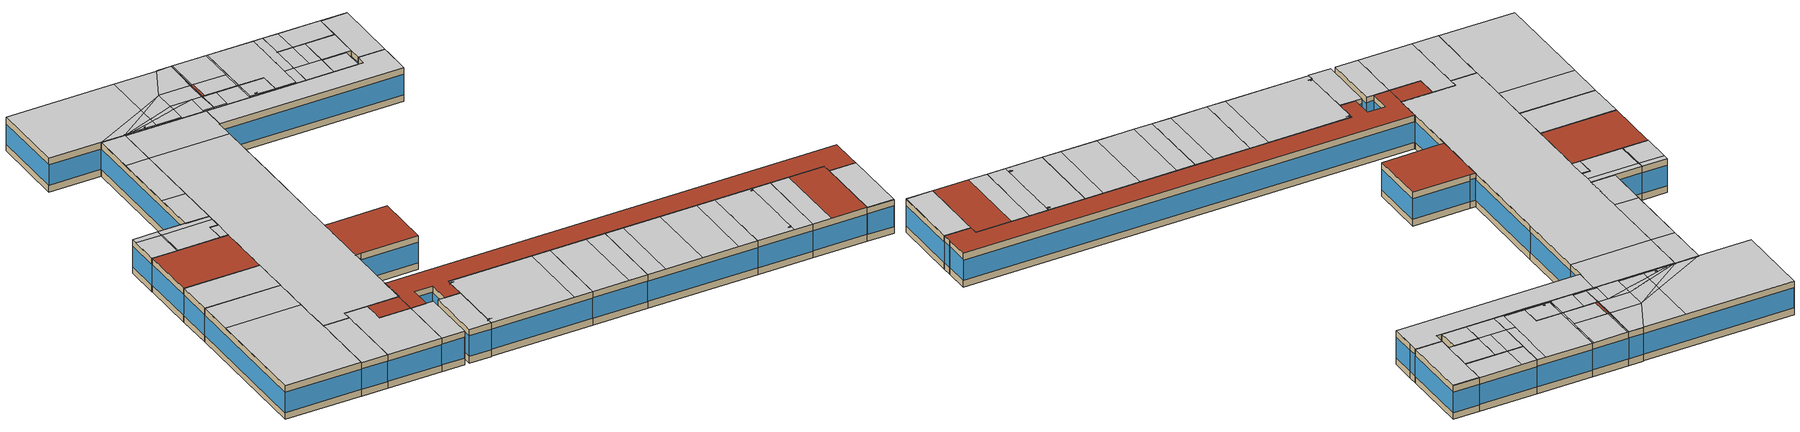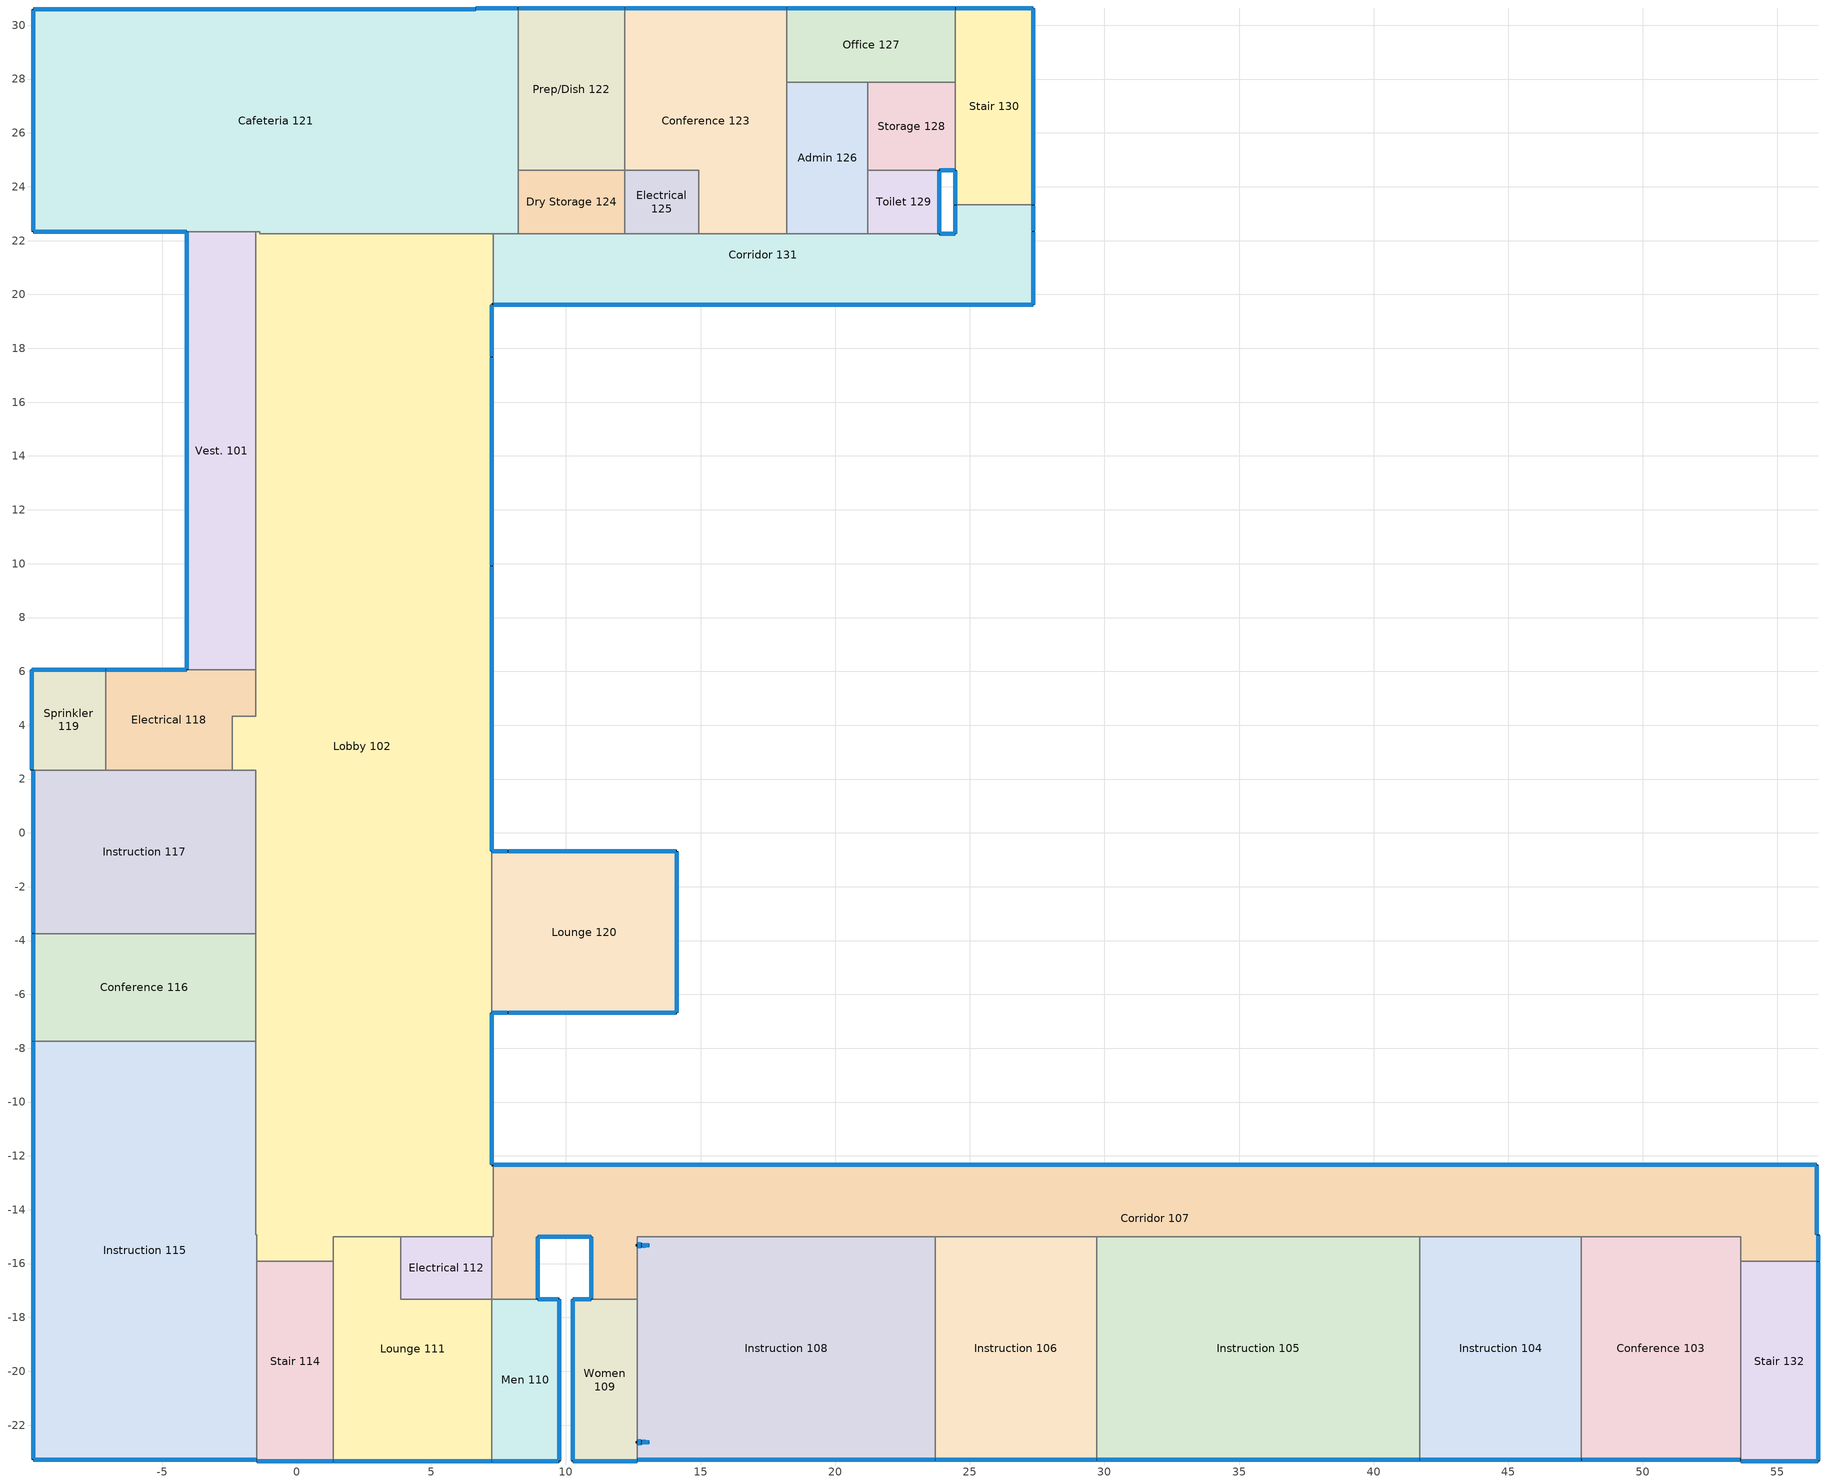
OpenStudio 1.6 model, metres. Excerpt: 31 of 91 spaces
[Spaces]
Vest. 101
 floor ground: -4.09,22.33 -1.52,22.33 -1.52,6.07 -4.09,6.07 z0
 wall outside: -4.09,22.33 -4.09,6.07 z0:3.8
 wall to Cafeteria 121: -1.52,22.33 -4.09,22.33 z0:3.8
 wall to Lobby 102: -1.52,6.07 -1.52,22.33 z0:3.8
 wall to Electrical 118: -4.09,6.07 -1.52,6.07 z0:3.8
 window: -4.09,22.31 -4.09,6.09 z0.76:3.05
 ceiling to Instruction 221: -1.52,6.07 -1.52,10.63 -4.09,10.63 -4.09,6.07 z3.8
 ceiling to Lounge 223: -1.52,17.67 -1.52,22.33 -4.09,22.33 -4.09,17.67 z3.8
 ceiling to Computer Lab 222: -1.52,10.63 -1.52,17.67 -4.09,17.67 -4.09,10.63 z3.8
Lobby 102
 floor ground: 7.29,-15 3.85,-15 1.35,-15 1.35,-15.92 -1.49,-15.92 -1.49,-14.93 -1.52,-14.93 -1.52,-7.74 -1.52,-3.74 -1.52,2.33 -2.4,2.33 -2.4,4.33 -1.52,4.33 -1.52,6.07 -1.52,22.33 -1.38,22.33 -1.38,22.26 7.29,22.26 7.29,19.62 7.24,19.62 7.24,17.67 7.24,9.91 7.24,-0.69 7.24,-6.68 7.24,-12.34 7.29,-12.34 z0
 wall outside: 7.24,-0.69 7.24,9.91 7.24,17.67 7.24,19.62 7.29,19.62 / 7.29,-12.34 7.24,-12.34 7.24,-6.68 z0:3.8
 wall to Electrical 112: 3.85,-15 7.16,-15 7.24,-15 z0:3.8
 wall to Lounge 111: 1.35,-15.92 1.35,-15 3.85,-15 z0:3.8
 wall to Stair 114: -1.49,-15.92 1.35,-15.92 z0:3.8
 wall to Instruction 115: -1.52,-7.74 -1.52,-14.93 -1.49,-14.93 -1.49,-15.92 z0:3.8
 wall to Conference 116: -1.52,-3.74 -1.52,-7.74 z0:3.8
 wall to Instruction 117: -2.4,2.33 -1.52,2.33 -1.52,-3.74 z0:3.8
 wall to Electrical 118: -1.52,6.07 -1.52,4.33 -2.4,4.33 -2.4,2.33 z0:3.8
 wall to Cafeteria 121: 7.29,22.26 -1.38,22.26 -1.38,22.33 -1.52,22.33 z0:3.8
 wall to Corridor 131: 7.29,19.62 7.29,22.26 z0:3.8
 wall to Lounge 120: 7.24,-6.68 7.24,-0.69 z0:3.8
 wall to Corridor 107: 7.24,-15 7.29,-15 7.29,-14.85 7.29,-12.34 z0:3.8
 window: 7.24,17.7 7.24,19.59 z0.76:3.1; 7.24,-12.31 7.24,-6.71 / 7.24,9.94 7.24,17.65 z0.76:3.06; 7.24,-0.66 7.24,9.89 z0.76:3.05
 ceiling to Corridor 234: 7.24,17.67 7.24,19.62 7.29,19.62 7.29,22.26 -1.38,22.26 -1.38,22.33 -1.52,22.33 -1.52,17.67 z3.8
 ceiling to Corridor 235: 7.29,-15 7.29,-12.34 7.24,-12.34 7.24,-15 z3.8
 ceiling to Lobby 216: 1.35,-15.92 1.35,-15 7.24,-15 7.24,17.67 -1.52,17.67 -1.52,-14.93 -1.49,-14.93 -1.49,-15.92 z3.8
 ceiling to Electrical 220: -1.52,2.33 -1.52,4.33 -2.4,4.33 -2.4,2.33 z3.8
Cafeteria 121
 floor ground: 6.65,30.59 6.65,30.64 8.22,30.64 8.22,24.61 8.22,22.26 7.29,22.26 -1.38,22.26 -1.38,22.33 -1.52,22.33 -4.09,22.33 -9.8,22.33 -9.8,30.59 z0
 wall outside: 8.22,30.64 6.65,30.64 6.65,30.59 -9.8,30.59 -9.8,22.33 -4.09,22.33 z0:3.8
 wall to Prep/Dish 122: 8.22,24.61 8.22,30.64 z0:3.8
 wall to Dry Storage 124: 8.22,22.26 8.22,24.61 z0:3.8
 wall to Corridor 131: 7.29,22.26 8.22,22.26 z0:3.8
 window: -9.77,22.33 -4.11,22.33 / -9.8,30.56 -9.8,22.36 z0.76:3.06; 8.2,30.64 6.67,30.64 z0.76:3.12; 6.62,30.59 -9.77,30.59 z0.76:3.05
 ceiling to Women 225: 8.11,24.61 8.11,26.86 4.74,26.86 4.74,24.61 z3.8
 ceiling to Lounge 223: -4.09,22.33 1.94,25.42 1.94,30.59 -9.8,30.59 -9.8,22.33 z3.8; 1.94,22.41 1.94,23.18 -0.83,22.41 0.68,22.41 0.68,22.55 0.6,22.68 0.9,22.68 0.83,22.55 0.83,22.41 z3.8; -1.17,22.41 1.94,23.57 1.94,24.83 -1.41,22.41 z3.8; -1.52,22.33 -1.52,22.41 -1.41,22.41 1.94,24.83 1.94,25.42 -4.09,22.33 z3.8; -0.83,22.41 1.94,23.18 1.94,23.57 -1.17,22.41 z3.8
 ceiling to Caferteria 224: 8.11,26.86 8.22,30.64 6.65,30.59 4.74,26.86 z3.8; 6.65,30.59 8.22,30.64 6.65,30.64 z3.8; 8.22,26.86 8.22,30.64 8.11,26.86 z3.8; 1.94,25.42 4.74,26.86 6.65,30.59 1.94,30.59 z3.8; 4.74,22.41 4.74,23.97 1.94,23.18 1.94,22.41 z3.8; 1.94,23.57 4.74,24.61 4.74,26.86 1.94,24.83 z3.8; 1.94,24.83 4.74,26.86 1.94,25.42 z3.8; 1.94,23.18 4.74,23.97 4.74,24.61 1.94,23.57 z3.8
 ceiling to Corridor 234: -1.52,22.33 -1.41,22.41 -1.52,22.41 z3.8; -1.38,22.33 -1.17,22.41 -1.41,22.41 -1.52,22.33 z3.8; 8.22,22.26 8.22,22.41 7.04,22.41 7.04,24.61 4.74,23.97 4.74,22.41 -0.83,22.41 -1.38,22.26 z3.8; 4.74,23.97 7.03,24.6 7.04,24.61 4.74,24.61 z3.8; -1.38,22.26 -0.83,22.41 -1.17,22.41 -1.38,22.33 z3.8
 ceiling to Electrical 227: 8.22,22.41 8.11,24.61 7.04,24.61 7.04,22.41 z3.8; 8.22,22.41 8.22,24.61 8.11,24.61 z3.8
 roof outside: 0.83,22.41 0.83,22.55 0.9,22.68 0.6,22.68 0.68,22.55 0.68,22.41 z3.8; 8.22,24.61 8.22,26.86 8.11,26.86 8.11,24.61 z3.8
Prep/Dish 122
 floor ground: 12.18,24.61 8.22,24.61 8.22,30.64 12.18,30.64 z0
 wall outside: 12.18,30.64 8.22,30.64 z0:3.8
 wall to Dry Storage 124: 8.22,24.61 12.18,24.61 z0:3.8
 wall to Conference 123: 12.18,24.61 12.18,30.64 z0:3.8
 window: 12.16,30.64 8.25,30.64 z0.76:3.07
 ceiling to Copy/Print 228: 12.01,26.86 12.01,30.64 8.41,30.64 8.41,26.86 z3.8
 ceiling to Caferteria 224: 8.41,26.86 8.41,30.64 8.22,30.64 8.22,26.86 z3.8
 ceiling to Administration 229: 12.18,24.61 12.18,30.64 12.01,30.64 12.01,26.86 12.01,24.61 z3.8
 ceiling to Men 226: 12.01,24.61 12.01,26.86 8.51,26.86 8.51,24.61 z3.8
 roof outside: 8.51,24.61 8.51,26.86 8.22,26.86 8.22,24.61 z3.8
Dry Storage 124
 floor ground: 8.22,24.61 12.18,24.61 12.18,22.26 8.22,22.26 z0
 wall to Electrical 125: 12.18,22.26 12.18,24.61 z0:3.8
 wall to Corridor 131: 8.22,22.26 12.18,22.26 z0:3.8
 ceiling to Corridor 234: 12.18,22.26 12.18,22.41 12.01,22.41 12.01,24.61 9.71,24.61 9.71,22.41 8.22,22.41 8.22,22.26 z3.8
 ceiling to Administration 229: 12.18,22.41 12.18,24.61 12.01,24.61 12.01,22.41 z3.8
 ceiling to Electrical 227: 9.71,22.41 9.71,24.61 8.22,24.61 8.22,22.41 z3.8
Electrical 125
 floor ground: 12.18,24.61 14.92,24.61 14.92,22.26 12.18,22.26 z0
 wall to Conference 123: 14.92,22.26 14.92,24.61 12.18,24.61 z0:3.8
 wall to Corridor 131: 12.18,22.26 14.92,22.26 z0:3.8
 ceiling to Corridor 234: 14.92,22.26 14.92,22.41 12.18,22.41 12.18,22.26 z3.8
 ceiling to Administration 229: 14.92,22.41 14.92,24.61 12.18,24.61 12.18,22.41 12.85,22.41 12.85,22.56 12.8,22.68 13.1,22.68 13.04,22.56 13.04,22.41 z3.8
 roof outside: 13.04,22.41 13.04,22.56 13.1,22.68 12.8,22.68 12.85,22.56 12.85,22.41 z3.8
Conference 123
 floor ground: 18.2,27.89 18.2,22.26 14.92,22.26 14.92,24.61 12.18,24.61 12.18,30.64 18.2,30.64 z0
 wall outside: 18.2,30.64 12.18,30.64 z0:3.8
 wall to Admin 126: 18.2,22.26 18.2,27.89 z0:3.8
 wall to Corridor 131: 14.92,22.26 18.2,22.26 z0:3.8
 wall to Office 127: 18.2,27.89 18.2,30.64 z0:3.8
 window: 18.18,30.64 12.21,30.64 z0.76:3.06
 ceiling to Corridor 234: 18.2,22.26 18.2,24.61 17.21,24.61 17.21,22.41 14.92,22.41 14.92,22.26 z3.8
 ceiling to Administration 229: 17.21,22.41 17.21,30.64 12.18,30.64 12.18,24.61 14.92,24.61 14.92,22.41 z3.8
 ceiling to Office 230: 18.2,24.61 18.2,30.64 17.21,30.64 17.21,24.61 z3.8
Office 127
 floor ground: 24.47,27.89 21.21,27.89 18.2,27.89 18.2,30.64 24.47,30.64 z0
 wall outside: 24.47,30.64 18.2,30.64 z0:3.8
 wall to Storage 128: 21.21,27.89 24.47,27.89 z0:3.8
 wall to Admin 126: 18.2,27.89 21.21,27.89 z0:3.8
 wall to Stair 130: 24.47,27.89 24.47,30.64 z0:3.8
 window: 24.44,30.64 18.23,30.64 z0.76:3.06
 ceiling to Office 231: 24.47,27.89 24.47,30.64 19.91,30.64 19.91,27.89 z3.8
 ceiling to Office 230: 19.91,27.89 19.91,30.64 18.2,30.64 18.2,27.89 z3.8
Admin 126
 floor ground: 18.2,27.89 21.21,27.89 21.21,24.61 21.21,22.26 18.2,22.26 z0
 wall to Storage 128: 21.21,24.61 21.21,27.89 z0:3.8
 wall to Toilet 129: 21.21,22.26 21.21,24.61 z0:3.8
 wall to Corridor 131: 18.2,22.26 21.21,22.26 z0:3.8
 ceiling to Corridor 234: 21.21,22.26 21.21,24.61 18.2,24.61 18.2,22.26 z3.8
 ceiling to Office 231: 21.21,24.61 21.21,27.89 19.91,27.89 19.91,24.61 z3.8
 ceiling to Office 230: 19.91,24.61 19.91,27.89 18.2,27.89 18.2,24.61 z3.8
Storage 128
 floor ground: 23.87,24.61 21.21,24.61 21.21,27.89 24.47,27.89 24.47,24.61 z0
 wall outside: 23.87,24.61 24.47,24.61 z0:3.8
 wall to Toilet 129: 21.21,24.61 23.87,24.61 z0:3.8
 wall to Stair 130: 24.47,24.61 24.47,27.89 z0:3.8
 window: 23.89,24.61 24.44,24.61 z0.76:3.25
 ceiling to Office 231: 24.47,24.61 24.47,27.89 21.21,27.89 21.21,24.61 z3.8
Toilet 129
 floor ground: 21.21,24.61 23.87,24.61 23.87,22.26 21.21,22.26 z0
 wall outside: 23.87,22.26 23.87,24.61 z0:3.8
 wall to Corridor 131: 21.21,22.26 23.87,22.26 z0:3.8
 window: 23.87,22.28 23.87,24.58 z0.76:3.09
 ceiling to Toilet 232: 21.21,22.26 23.87,22.26 23.87,24.61 21.21,24.61 z3.8
Stair 130
 floor ground: 27.36,23.32 24.47,23.32 24.47,24.61 24.47,27.89 24.47,30.64 27.36,30.64 z0
 wall outside: 24.47,24.61 24.47,23.32 / 27.36,23.32 27.36,30.64 24.47,30.64 z0:3.8
 wall to Corridor 131: 24.47,23.32 27.36,23.32 z0:3.8
 window: 24.47,24.58 24.47,23.35 z0.76:3.14; 27.33,30.64 24.49,30.64 z0.76:3.08; 27.36,23.35 27.36,30.62 z0.76:3.06
 ceiling to Stair 233: 27.36,23.32 27.36,30.59 24.47,30.59 24.47,23.32 z3.8
 roof outside: 27.36,30.59 27.36,30.64 24.47,30.64 24.47,30.59 z3.8
Corridor 131
 floor ground: 7.29,19.62 7.29,22.26 8.22,22.26 12.18,22.26 14.92,22.26 18.2,22.26 21.21,22.26 23.87,22.26 24.47,22.26 24.47,23.32 27.36,23.32 27.36,22.34 27.36,19.62 z0
 wall outside: 24.47,23.32 24.47,22.26 23.87,22.26 / 7.29,19.62 27.36,19.62 27.36,22.34 27.36,23.32 z0:3.8
 window: 24.47,23.3 24.47,22.28 z0.76:3.16; 24.44,22.26 23.89,22.26 z0.76:3.25; 7.32,19.62 27.33,19.62 z0.76:3.05; 27.36,22.36 27.36,23.3 z0.76:3.17; 27.36,19.64 27.36,22.31 z0.76:3.09
 ceiling to Corridor 234: 27.36,19.62 27.36,23.32 24.47,23.32 24.47,22.26 18.2,22.26 7.29,22.26 7.29,19.62 z3.8
Sprinkler 119
 floor ground: -7.1,2.33 -9.8,2.33 -9.85,2.33 -9.85,6.07 -7.1,6.07 z0
 wall outside: -7.1,6.07 -9.85,6.07 -9.85,2.33 -9.8,2.33 z0:3.8
 wall to Instruction 117: -9.8,2.33 -7.1,2.33 z0:3.8
 wall to Electrical 118: -7.1,2.33 -7.1,6.07 z0:3.8
 window: -9.85,6.04 -9.85,2.36 z0.76:3.07; -7.12,6.07 -9.82,6.07 z0.76:3.08
 ceiling to Instruction 221: -7.1,5.43 -7.1,6.07 -9.85,6.07 -9.85,5.43 z3.8
 ceiling to Library 219: -7.1,2.33 -7.1,5.43 -9.85,5.43 -9.85,2.33 z3.8
Electrical 118
 floor ground: -1.52,4.33 -2.4,4.33 -2.4,2.33 -7.1,2.33 -7.1,6.07 -4.09,6.07 -1.52,6.07 z0
 wall outside: -4.09,6.07 -7.1,6.07 z0:3.8
 wall to Instruction 117: -7.1,2.33 -2.4,2.33 z0:3.8
 window: -4.11,6.07 -7.07,6.07 z0.76:3.08
 ceiling to Instruction 221: -1.52,5.43 -1.52,6.07 -7.1,6.07 -7.1,5.43 z3.8
 ceiling to Library 219: -7.02,2.33 -7.02,5.43 -7.1,5.43 -7.1,2.33 z3.8
 ceiling to Electrical 220: -2.4,2.33 -2.4,4.33 -1.52,4.33 -1.52,5.43 -7.02,5.43 -7.02,2.33 z3.8
Instruction 117
 floor ground: -1.52,-3.74 -9.8,-3.74 -9.8,2.33 -7.1,2.33 -2.4,2.33 -1.52,2.33 z0
 wall outside: -9.8,2.33 -9.8,-3.74 z0:3.8
 wall to Conference 116: -9.8,-3.74 -1.52,-3.74 z0:3.8
 window: -9.8,2.3 -9.8,-3.71 z0.76:3.06
 roof outside: -1.52,2.33 -2.4,2.33 -7.1,2.33 -9.8,2.33 -9.8,-3.74 -1.52,-3.74 z3.8
Lounge 120
 floor ground: 14.11,-6.68 7.85,-6.68 7.24,-6.68 7.24,-0.69 7.85,-0.69 14.11,-0.69 z0
 wall outside: 7.24,-6.68 7.85,-6.68 14.11,-6.68 14.11,-0.69 7.85,-0.69 7.24,-0.69 z0:3.8
 window: 7.82,-0.69 7.27,-0.69 / 7.27,-6.68 7.82,-6.68 z0.76:3.25; 14.11,-6.66 14.11,-0.71 / 7.87,-6.68 14.08,-6.68 / 14.08,-0.69 7.87,-0.69 z0.76:3.06
 roof outside: 14.11,-0.69 7.85,-0.69 7.24,-0.69 7.24,-6.68 7.85,-6.68 14.11,-6.68 z3.8
Conference 116
 floor ground: -1.52,-7.74 -9.8,-7.74 -9.8,-3.74 -1.52,-3.74 z0
 wall outside: -9.8,-3.74 -9.8,-7.74 z0:3.8
 wall to Instruction 115: -9.8,-7.74 -1.52,-7.74 z0:3.8
 window: -9.8,-3.76 -9.8,-7.71 z0.76:3.07
 ceiling to Library 219: -1.52,-7.74 -1.52,-3.74 -9.8,-3.74 -9.8,-7.74 z3.8
Instruction 115
 floor ground: -9.8,-7.74 -1.52,-7.74 -1.52,-14.93 -1.49,-14.93 -1.49,-15.92 -1.49,-23.28 -9.8,-23.28 z0
 wall outside: -9.8,-7.74 -9.8,-23.28 -1.49,-23.28 z0:3.8
 wall to Stair 114: -1.49,-23.28 -1.49,-15.92 z0:3.8
 window: -9.77,-23.28 -1.51,-23.28 z0.76:3.06; -9.8,-7.76 -9.8,-23.26 z0.76:3.05
 ceiling to Instruction 218: -1.49,-23.28 -1.49,-14.93 -1.52,-14.93 -1.52,-11.74 -9.8,-11.74 -9.8,-23.28 z3.8
 ceiling to Library 219: -1.52,-11.74 -1.52,-7.74 -9.8,-7.74 -9.8,-11.74 z3.8
Stair 114
 floor ground: 1.35,-15.92 1.35,-23.33 -1.49,-23.33 -1.49,-23.28 -1.49,-15.92 z0
 wall outside: -1.49,-23.28 -1.49,-23.33 1.35,-23.33 z0:3.8
 wall to Lounge 111: 1.35,-23.33 1.35,-15.92 z0:3.8
 window: -1.46,-23.33 1.33,-23.33 z0.76:3.08
 ceiling to Stair 217: -1.49,-15.92 -1.49,-23.28 -1.49,-23.33 1.35,-23.33 1.35,-15.92 z3.8
Electrical 112
 floor ground: 7.24,-15 7.24,-17.32 3.85,-17.32 3.85,-15 7.16,-15 z0
 wall to Corridor 107: 7.24,-17.32 7.24,-15 z0:3.8
 wall to Lounge 111: 3.85,-15 3.85,-17.32 7.24,-17.32 z0:3.8
 roof outside: 7.16,-15 3.85,-15 3.85,-17.32 7.24,-17.32 7.24,-15 z3.8
Lounge 111
 floor ground: 3.85,-17.32 7.24,-17.32 7.24,-23.33 1.35,-23.33 1.35,-15.92 1.35,-15 3.85,-15 z0
 wall outside: 1.35,-23.33 7.24,-23.33 z0:3.8
 wall to Men 110: 7.24,-23.33 7.24,-17.32 z0:3.8
 window: 1.38,-23.33 7.22,-23.33 z0.76:3.06
 ceiling to Lounge 212: 3.85,-15 1.35,-15 1.35,-15.92 1.35,-23.33 7.24,-23.33 7.24,-17.32 3.85,-17.32 z3.8
Men 110
 floor ground: 7.24,-17.32 8.94,-17.32 9.74,-17.32 9.74,-23.33 7.24,-23.33 z0
 wall outside: 7.24,-23.33 9.74,-23.33 9.74,-17.32 8.94,-17.32 z0:3.8
 wall to Corridor 107: 8.94,-17.32 7.24,-17.32 z0:3.8
 window: 7.27,-23.33 9.72,-23.33 z0.76:3.09; 9.74,-23.31 9.74,-17.34 z0.76:3.06; 9.72,-17.32 8.97,-17.32 z0.76:3.2
 ceiling to Women 211: 7.24,-23.33 9.74,-23.33 9.74,-17.32 8.94,-17.32 7.24,-17.32 z3.8
Women 109
 floor ground: 10.24,-17.32 10.95,-17.32 12.65,-17.32 12.65,-22.61 12.65,-22.66 12.65,-23.28 12.65,-23.33 10.24,-23.33 z0
 wall outside: 10.95,-17.32 10.24,-17.32 10.24,-23.33 12.65,-23.33 12.65,-23.28 / 12.65,-22.66 12.65,-22.61 z0:3.8
 wall to Corridor 107: 12.65,-17.32 10.95,-17.32 z0:3.8
 wall to Instruction 108: 12.65,-22.61 12.65,-17.32 / 12.65,-23.28 12.65,-22.66 z0:3.8
 window: 10.92,-17.32 10.27,-17.32 z0.76:3.22; 10.27,-23.33 12.62,-23.33 z0.76:3.09; 10.24,-17.34 10.24,-23.31 z0.76:3.06
 ceiling to Men 210: 10.24,-23.33 12.65,-23.33 12.65,-23.28 12.65,-22.66 12.65,-22.61 12.65,-17.32 10.95,-17.32 10.24,-17.32 z3.8
Corridor 107
 floor ground: 53.63,-15.92 53.63,-15 47.72,-15 41.72,-15 29.72,-15 23.72,-15 12.65,-15 12.65,-15.29 12.65,-15.35 12.65,-17.32 10.95,-17.32 10.95,-15 8.94,-15 8.94,-17.32 7.24,-17.32 7.24,-15 7.29,-15 7.29,-14.85 7.29,-12.34 56.47,-12.34 56.47,-14.93 56.52,-14.93 56.52,-15.92 z0
 wall outside: 12.65,-15.35 12.65,-15.29 / 8.94,-17.32 8.94,-15 10.95,-15 10.95,-17.32 / 56.52,-15.92 56.52,-14.93 56.47,-14.93 56.47,-12.34 7.29,-12.34 z0:3.8
 wall to Conference 103: 47.72,-15 53.63,-15 53.63,-15.92 z0:3.8
 wall to Instruction 104: 41.72,-15 47.72,-15 z0:3.8
 wall to Instruction 105: 29.72,-15 41.72,-15 z0:3.8
 wall to Instruction 106: 23.72,-15 29.72,-15 z0:3.8
 wall to Instruction 108: 12.65,-15.29 12.65,-15 23.72,-15 / 12.65,-17.32 12.65,-15.35 z0:3.8
 wall to Stair 132: 53.63,-15.92 56.52,-15.92 z0:3.8
 window: 8.94,-17.29 8.94,-15.03 / 56.47,-14.91 56.47,-12.36 / 10.95,-15.03 10.95,-17.29 z0.76:3.09; 56.52,-15.89 56.52,-14.96 z0.76:3.17; 56.44,-12.34 7.32,-12.34 z0.76:3.04; 8.97,-15 10.92,-15 z0.76:3.1
 roof outside: 56.52,-15.92 56.52,-14.93 56.47,-14.93 56.47,-12.34 7.29,-12.34 7.29,-14.85 7.29,-15 7.24,-15 7.24,-17.32 8.94,-17.32 8.94,-15 10.95,-15 10.95,-17.32 12.65,-17.32 12.65,-15.35 12.65,-15.29 12.65,-15 23.72,-15 29.72,-15 41.72,-15 47.72,-15 53.63,-15 53.63,-15.92 z3.8
Instruction 108
 floor ground: 12.65,-15 23.72,-15 23.72,-23.28 12.65,-23.28 12.65,-22.66 12.8,-22.66 13.1,-22.64 12.8,-22.61 12.65,-22.61 12.65,-17.32 12.65,-15.35 12.8,-15.35 13.1,-15.32 12.8,-15.29 12.65,-15.29 z0
 wall outside: 12.65,-23.28 23.72,-23.28 / 12.65,-22.61 12.8,-22.61 13.1,-22.64 12.8,-22.66 12.65,-22.66 / 12.65,-15.29 12.8,-15.29 13.1,-15.32 12.8,-15.35 12.65,-15.35 z0:3.8
 wall to Instruction 106: 23.72,-23.28 23.72,-15 z0:3.8
 window: 13.07,-22.64 12.83,-22.66 / 12.83,-22.61 13.07,-22.63 / 12.83,-15.29 13.07,-15.32 / 13.07,-15.32 12.83,-15.35 z0.76:3.51; 12.67,-23.28 23.69,-23.28 z0.76:3.05; 12.67,-22.61 12.77,-22.61 / 12.77,-15.35 12.67,-15.35 / 12.67,-15.29 12.77,-15.29 / 12.77,-22.66 12.67,-22.66 z0.36:3.77
 ceiling to Computer Lab 209: 21.72,-23.28 21.72,-15 12.65,-15 12.65,-15.29 12.8,-15.29 13.1,-15.32 12.8,-15.35 12.65,-15.35 12.65,-22.61 12.8,-22.61 13.1,-22.64 12.8,-22.66 12.65,-22.66 12.65,-23.28 z3.8
 ceiling to Drafting 208: 23.72,-23.28 23.72,-15 21.72,-15 21.72,-23.28 z3.8
Instruction 106
 floor ground: 29.72,-23.28 23.72,-23.28 23.72,-15 29.72,-15 z0
 wall outside: 23.72,-23.28 29.72,-23.28 z0:3.8
 wall to Instruction 105: 29.72,-23.28 29.72,-15 z0:3.8
 window: 23.74,-23.28 29.69,-23.28 z0.76:3.06
 ceiling to Copy/Print 207: 29.72,-23.28 29.72,-15 27.72,-15 27.72,-23.28 z3.8
 ceiling to Drafting 208: 27.72,-23.28 27.72,-15 23.72,-15 23.72,-23.28 z3.8
Instruction 105
 floor ground: 41.72,-23.28 29.72,-23.28 29.72,-15 41.72,-15 z0
 wall outside: 29.72,-23.28 41.72,-23.28 z0:3.8
 wall to Instruction 104: 41.72,-23.28 41.72,-15 z0:3.8
 window: 29.74,-23.28 41.69,-23.28 z0.76:3.05
 ceiling to Lounge 206: 35.72,-23.28 35.72,-15 31.72,-15 31.72,-23.28 z3.8
 ceiling to Copy/Print 207: 31.72,-23.28 31.72,-15 29.72,-15 29.72,-23.28 z3.8
 ceiling to Instruction 204: 41.72,-23.28 41.72,-15 39.72,-15 39.72,-23.28 z3.8
 ceiling to Instruction 205: 39.72,-23.28 39.72,-15 35.72,-15 35.72,-23.28 z3.8
Instruction 104
 floor ground: 47.72,-23.28 41.72,-23.28 41.72,-15 47.72,-15 z0
 wall outside: 41.72,-23.28 47.72,-23.28 z0:3.8
 wall to Conference 103: 47.72,-23.28 47.72,-15 z0:3.8
 window: 41.74,-23.28 47.69,-23.28 z0.76:3.06
 ceiling to Computer Lab 203: 47.72,-23.28 47.72,-15 45.72,-15 45.72,-23.28 z3.8
 ceiling to Instruction 204: 45.72,-23.28 45.72,-22.74 45.56,-22.74 45.31,-22.64 45.56,-22.53 45.72,-22.53 45.72,-15.43 45.56,-15.43 45.31,-15.32 45.56,-15.21 45.72,-15.21 45.72,-15 41.72,-15 41.72,-23.28 z3.8
 roof outside: 45.72,-15.43 45.72,-15.21 45.56,-15.21 45.31,-15.32 45.56,-15.43 z3.8; 45.72,-22.74 45.72,-22.53 45.56,-22.53 45.31,-22.64 45.56,-22.74 z3.8
Conference 103
 floor ground: 53.63,-15.92 53.63,-23.28 47.72,-23.28 47.72,-15 53.63,-15 z0
 wall outside: 47.72,-23.28 53.63,-23.28 z0:3.8
 wall to Stair 132: 53.63,-23.28 53.63,-15.92 z0:3.8
 window: 47.74,-23.28 53.6,-23.28 z0.76:3.06
 ceiling to Computer Lab 203: 49.72,-23.28 49.72,-15 47.72,-15 47.72,-23.28 z3.8
 roof outside: 53.63,-23.28 53.63,-15 49.72,-15 49.72,-23.28 z3.8
Stair 132
 floor ground: 53.63,-23.33 53.63,-23.28 53.63,-15.92 56.52,-15.92 56.52,-23.33 z0
 wall outside: 53.63,-23.28 53.63,-23.33 56.52,-23.33 56.52,-15.92 z0:3.8
 window: 56.52,-23.31 56.52,-15.94 z0.76:3.06; 53.65,-23.33 56.5,-23.33 z0.76:3.08
 ceiling to Stair 201: 56.52,-23.28 56.52,-15.92 53.63,-15.92 53.63,-23.28 z3.8
 roof outside: 56.52,-23.33 56.52,-23.28 53.63,-23.28 53.63,-23.33 z3.8
[Building]
Project Name: Space Type=189.1-2009 - Office - OpenOffice - CZ4-8; Default Construction Set=189.1-2009 - CZ5 - Office
[Material] Thermal Absorptance=0.9
Name | Roughness | Thickness {m} | Conductivity {W/m-K} | Density {kg/m3} | Specific Heat {J/kg-K} | Solar Absorptance | Visible Absorptance
1/2IN Gypsum | Smooth | 0.0127 | 0.16 | 784.9 | 830 | 0.4 | 0.4
Roof Membrane | VeryRough | 0.0095 | 0.16 | 1121.29 | 1460 | 0.7 | 0.7
Metal Decking | MediumSmooth | 0.0015 | 45.006 | 7680 | 418.4 | 0.6 | 0.6
Roof Insulation [21] | MediumRough | 0.2105 | 0.049 | 265 | 836.8 | 0.7 | 0.7
1IN Stucco | Smooth | 0.0253 | 0.6918 | 1858 | 837 | 0.92 | 0.92
8IN Concrete HW | MediumRough | 0.2033 | 1.7296 | 2243 | 837 | 0.65 | 0.65
Wall Insulation [40] | MediumRough | 0.0794 | 0.0432 | 91 | 837 | 0.5 | 0.5
MAT-CC05 4 HW CONCRETE | Rough | 0.1016 | 1.311 | 2240 | 836.8 | 0.85 | 0.85
F08 Metal surface | Smooth | 0.0008 | 45.28 | 7824 | 500 | 0.7 | 0.7
I01 25mm insulation board | MediumRough | 0.0254 | 0.03 | 43 | 1210 | 0.6 | 0.6
M11 100mm lightweight concrete | MediumRough | 0.1016 | 0.53 | 1280 | 840 | 0.5 | 0.5
F16 Acoustic tile | MediumSmooth | 0.0191 | 0.06 | 368 | 590 | 0.3 | 0.3
G05 25mm wood | MediumSmooth | 0.0254 | 0.15 | 608 | 1630 | 0.5 | 0.5
G01a 19mm gypsum board | MediumSmooth | 0.019 | 0.16 | 800 | 1090 | 0.4 | 0.4
[Construction]
ASHRAE 189.1-2009 ExtRoof IEAD ClimateZone 2-5: Roof Membrane, Roof Insulation [21], Metal Decking
ASHRAE 189.1-2009 ExtWall Mass ClimateZone 5: 1IN Stucco, 8IN Concrete HW, Wall Insulation [40], 1/2IN Gypsum
ASHRAE 189.1-2009 ExtWindow ClimateZone 4-5: Theoretical Glass [207]
ExtSlabCarpet 4in ClimateZone 1-8: MAT-CC05 4 HW CONCRETE, CP02 CARPET PAD
Exterior Door: F08 Metal surface, I01 25mm insulation board
Interior Ceiling: M11 100mm lightweight concrete, F05 Ceiling air space resistance, F16 Acoustic tile
Interior Door; Interior Partition: G05 25mm wood
Interior Floor: F16 Acoustic tile, F05 Ceiling air space resistance, M11 100mm lightweight concrete
Interior Wall: G01a 19mm gypsum board, F04 Wall air space resistance, G01a 19mm gypsum board
Interior Window: Clear 3mm
[WindowMaterial:Glazing] Optical Data Type=SpectralAverage; Thickness {m}=0.003; Back Side Solar Reflectance at Normal Incidence=0; Back Side Visible Reflectance at Normal Incidence=0; Infrared Transmittance at Normal Incidence=0; Dirt Correction Factor for Solar and Visible Transmittance=1; Solar Diffusing=No
Name | Solar Transmittance at Normal Incidence | Front Side Solar Reflectance at Normal Incidence | Visible Transmittance at Normal Incidence | Front Side Visible Reflectance at Normal Incidence | Front Side Infrared Hemispherical Emissivity | Back Side Infrared Hemispherical Emissivity | Conductivity {W/m-K}
Theoretical Glass [207] | 0.3311 | 0.6189 | 0.44 | 0.51 | 0.9 | 0.9 | 0.0133
Clear 3mm | 0.837 | 0.075 | 0.898 | 0.081 | 0.84 | 0.84 | 0.9
[Material:NoMass]
CP02 CARPET PAD: Roughness=Smooth; Thermal Resistance {m2-K/W}=0.1; Thermal Absorptance=0.9; Solar Absorptance=0.8; Visible Absorptance=0.8
[Material:AirGap]
Name | Thermal Resistance {m2-K/W}
F05 Ceiling air space resistance | 0.18
F04 Wall air space resistance | 0.15
[DefaultConstructionSet]
189.1-2009 - CZ5 - Office: Default Exterior Surface Constructions=Default Surface Constructions 13; Default Interior Surface Constructions=Default Surface Constructions 14; Default Ground Contact Surface Constructions=Default Surface Constructions 15; Default Exterior SubSurface Constructions=Default Sub Surface Constructions 9; Default Interior SubSurface Constructions=Default Sub Surface Constructions 10; Interior Partition Construction=Interior Partition
[DefaultSurfaceConstructions]
Name | Floor Construction | Wall Construction | Roof Ceiling Construction
Default Surface Constructions 13 | ExtSlabCarpet 4in ClimateZone 1-8 | ASHRAE 189.1-2009 ExtWall Mass ClimateZone 5 | ASHRAE 189.1-2009 ExtRoof IEAD ClimateZone 2-5
Default Surface Constructions 14 | Interior Floor | Interior Wall | Interior Ceiling
Default Surface Constructions 15 | ExtSlabCarpet 4in ClimateZone 1-8 | ExtSlabCarpet 4in ClimateZone 1-8 | ExtSlabCarpet 4in ClimateZone 1-8
[DefaultSubSurfaceConstructions]
Name | Fixed Window Construction | Operable Window Construction | Door Construction | Tubular Daylight Dome Construction | Tubular Daylight Diffuser Construction
Default Sub Surface Constructions 9 | ASHRAE 189.1-2009 ExtWindow ClimateZone 4-5 | ASHRAE 189.1-2009 ExtWindow ClimateZone 4-5 | Exterior Door | Interior Window | Interior Window
Default Sub Surface Constructions 10 | Interior Window | Interior Window | Interior Door
[ElectricEquipment:Definition]
189.1-2009 - Office - OpenOffice - CZ4-8 Electric Equipment Definition: Design Level Calculation Method=Watts/Area; Watts per Space Floor Area {W/m2}=7.64238
[Lights:Definition]
189.1-2009 - Office - OpenOffice - CZ4-8 Lights Definition: Design Level Calculation Method=Watts/Area; Watts per Space Floor Area {W/m2}=10.6563
[People:Definition]
189.1-2009 - Office - OpenOffice - CZ4-8 People Definition: Number of People Calculation Method=People/Area; People per Space Floor Area {person/m2}=0.0565105; Fraction Radiant=0.3
[SpaceType]
189.1-2009 - Office - OpenOffice - CZ4-8: Default Schedule Set=189.1-2009 - Office - OpenOffice - CZ4-8 Schedule Set; Design Specification Outdoor Air Object=189.1-2009 - Office - OpenOffice - CZ4-8 Ventilation; Standards Building Type=Office; Standards Space Type=OpenOffice
[DefaultScheduleSet]
189.1-2009 - Office - OpenOffice - CZ4-8 Schedule Set: Number of People Schedule=Office Work Occ; People Activity Level Schedule=Office Activity; Lighting Schedule=Office Bldg Light; Electric Equipment Schedule=Office Bldg Equip; Infiltration Schedule=Office Infil Quarter On
[Lights]
189.1-2009 - Office - OpenOffice - CZ4-8 Lights: Lights Definition=189.1-2009 - Office - OpenOffice - CZ4-8 Lights Definition; Space or SpaceType=189.1-2009 - Office - OpenOffice - CZ4-8
[DesignSpecification:OutdoorAir]
189.1-2009 - Office - OpenOffice - CZ4-8 Ventilation: Outdoor Air Method=Sum; Outdoor Air Flow per Person {m3/s-person}=0.00943895
[People]
189.1-2009 - Office - OpenOffice - CZ4-8 People: People Definition=189.1-2009 - Office - OpenOffice - CZ4-8 People Definition; Space or SpaceType=189.1-2009 - Office - OpenOffice - CZ4-8
[SpaceInfiltration:DesignFlowRate]
189.1-2009 - Office - OpenOffice - CZ4-8 Infiltration: Space or SpaceType=189.1-2009 - Office - OpenOffice - CZ4-8; Design Flow Rate Calculation Method=Flow/ExteriorArea; Flow per Exterior Surface Area {m3/s-m2}=0.000226568
[ElectricEquipment]
189.1-2009 - Office - OpenOffice - CZ4-8 Electric Equipment: Electric Equipment Definition=189.1-2009 - Office - OpenOffice - CZ4-8 Electric Equipment Definition; Space or SpaceType=189.1-2009 - Office - OpenOffice - CZ4-8
[BuildingStory]
Name | Nominal Z Coordinate {m} | Nominal Floor to Floor Height {m}
01 - Entry Level | 0 | 3.8
Roof | 11.4 | 0.6
[Space] Building Story=01 - Entry Level
Name | Thermal Zone
Vest. 101 | Vest. 101
Lobby 102 | Lobby 102
Cafeteria 121 | Cafeteria 121
Prep/Dish 122 | Prep/Dish 122
Dry Storage 124 | Dry Storage 124
Electrical 125 | Electrical 125
Conference 123 | Conference 123
Office 127 | Office 127
Admin 126 | Admin 126
Storage 128 | Storage 128
Toilet 129 | Toilet 129
Stair 130 | Stair 130
Corridor 131 | Corridor 131
Sprinkler 119 | Sprinkler 119
Electrical 118 | Electrical 118
Instruction 117 | Instruction 117
Lounge 120 | Lounge 120
Conference 116 | Conference 116
Instruction 115 | Instruction 115
Stair 114 | Stair 114
Electrical 112 | Electrical 112
Lounge 111 | Lounge 111
Men 110 | Men 110
Women 109 | Women 109
Corridor 107 | Corridor 107
Instruction 108 | Instruction 108
Instruction 106 | Instruction 106
Instruction 105 | Instruction 105
Instruction 104 | Instruction 104
Conference 103 | Conference 103
Stair 132 | Stair 132
[ThermalZone] Use Ideal Air Loads=No
Vest. 101; Lobby 102; Cafeteria 121; Prep/Dish 122; Dry Storage 124; Electrical 125; Conference 123; Office 127; Admin 126; Storage 128; Toilet 129; Stair 130; Corridor 131; Sprinkler 119; Electrical 118; Instruction 117; Lounge 120; Conference 116; Instruction 115; Stair 114; Electrical 112; Lounge 111; Men 110; Women 109; Corridor 107; Instruction 108; Instruction 106; Instruction 105; Instruction 104; Conference 103; Stair 132
[Sizing:Zone] Zone Cooling Design Supply Air Temperature {C}=14; Zone Heating Design Supply Air Temperature {C}=40; Zone Cooling Design Supply Air Humidity Ratio {kg-H2O/kg-air}=0.0085; Zone Heating Design Supply Air Humidity Ratio {kg-H2O/kg-air}=0.008; Cooling Design Air Flow Method=DesignDay; Heating Design Air Flow Method=DesignDay
Vest. 101; Lobby 102; Cafeteria 121; Prep/Dish 122; Dry Storage 124; Electrical 125; Conference 123; Office 127; Admin 126; Storage 128; Toilet 129; Stair 130; Corridor 131; Sprinkler 119; Electrical 118; Instruction 117; Lounge 120; Conference 116; Instruction 115; Stair 114; Electrical 112; Lounge 111; Men 110; Women 109; Corridor 107; Instruction 108; Instruction 106; Instruction 105; Instruction 104; Conference 103; Stair 132
[Schedule:Ruleset]
Name | Default Day Schedule | Summer Design Day Schedule | Winter Design Day Schedule
Office Bldg Light | Office Bldg Light Default Schedule | Office Bldg Light Summer Design Day | Office Bldg Light Winter Design Day
Office Activity | Office Activity Default Schedule | Office Activity Summer Design Day | Office Activity Winter Design Day
Office Infil Quarter On | Office Infil Quarter On Default Schedule | Office Infil Quarter On Summer Design Day | Office Infil Quarter On Winter Design Day
Office Bldg Equip | Office Bldg Equip Default Schedule | Office Bldg Equip Summer Design Day | Office Bldg Equip Winter Design Day
Office Work Occ | Office Bldg Occ Default Schedule | Office Bldg Occ Summer Design Day | Office Bldg Occ Winter Design Day
[Schedule:Day]
Office Bldg Light Default Schedule: 5, 0, 0.05, 7, 0, 0.1, 8, 0, 0.3, 17, 0, 0.9, 18, 0, 0.7, 20, 0, 0.5, 22, 0, 0.3, 23, 0, 0.1, 24, 0, 0.05
Office Bldg Light Summer Design Day; Office Infil Quarter On Rule 1 Day Schedule; Office Bldg Equip Summer Design Day: 24, 0, 1
Office Bldg Light Winter Design Day; Office Bldg Equip Winter Design Day; Office Bldg Occ Winter Design Day; Office Bldg Occ Rule 1 Day Schedule: 24, 0, 0
Office Bldg Light Rule 1 Day Schedule: 24, 0, 0.05
Office Bldg Light Rule 2 Day Schedule: 6, 0, 0.05, 8, 0, 0.1, 14, 0, 0.5, 17, 0, 0.15, 24, 0, 0.05
Office Activity Default Schedule; Office Activity Summer Design Day; Office Activity Winter Design Day: 24, 0, 132
Office Infil Quarter On Default Schedule; Office Infil Quarter On Summer Design Day: 6, 0, 1, 22, 0, 0.25, 24, 0, 1
Office Infil Quarter On Winter Design Day; Office Infil Quarter On Rule 2 Day Schedule: 6, 0, 1, 18, 0, 0.25, 24, 0, 1
Office Bldg Equip Default Schedule: 8, 0, 0.4, 12, 0, 0.9, 13, 0, 0.8, 17, 0, 0.9, 18, 0, 0.8, 20, 0, 0.6, 22, 0, 0.5, 24, 0, 0.4
Office Bldg Equip Rule 1 Day Schedule: 24, 0, 0.3
Office Bldg Equip Rule 2 Day Schedule: 6, 0, 0.3, 8, 0, 0.4, 14, 0, 0.5, 17, 0, 0.35, 24, 0, 0.3
Office Bldg Occ Default Schedule: 6, 0, 0, 7, 0, 0.1, 8, 0, 0.2, 12, 0, 0.85, 13, 0, 0.5, 17, 0, 0.85, 18, 0, 0.7, 20, 0, 0.4, 22, 0, 0.1, 24, 0, 0.05
Office Bldg Occ Summer Design Day: 6, 0, 0, 22, 0, 1, 24, 0, 0.05
Office Bldg Occ Rule 2 Day Schedule: 6, 0, 0, 8, 0, 0.1, 14, 0, 0.4, 17, 0, 0.1, 24, 0, 0
[Schedule:Rule] Apply Monday=No; Apply Tuesday=No; Apply Wednesday=No; Apply Thursday=No; Apply Friday=No; Date Specification Type=DateRange; Start Month=1; Start Day=1; End Month=12; End Day=31
Name | Schedule Ruleset | Rule Order | Day Schedule | Apply Sunday | Apply Saturday
Office Bldg Light Rule 1 | Office Bldg Light | 0 | Office Bldg Light Rule 1 Day Schedule | Yes | No
Office Bldg Light Rule 2 | Office Bldg Light | 1 | Office Bldg Light Rule 2 Day Schedule | No | Yes
Office Infil Quarter On Rule 1 | Office Infil Quarter On | 0 | Office Infil Quarter On Rule 1 Day Schedule | Yes | No
Office Infil Quarter On Rule 2 | Office Infil Quarter On | 1 | Office Infil Quarter On Rule 2 Day Schedule | No | Yes
Office Bldg Equip Rule 1 | Office Bldg Equip | 0 | Office Bldg Equip Rule 1 Day Schedule | Yes | No
Office Bldg Equip Rule 2 | Office Bldg Equip | 1 | Office Bldg Equip Rule 2 Day Schedule | No | Yes
Office Work Occ Rule 1 | Office Work Occ | 0 | Office Bldg Occ Rule 1 Day Schedule | Yes | No
Office Work Occ Rule 2 | Office Work Occ | 1 | Office Bldg Occ Rule 2 Day Schedule | No | Yes
